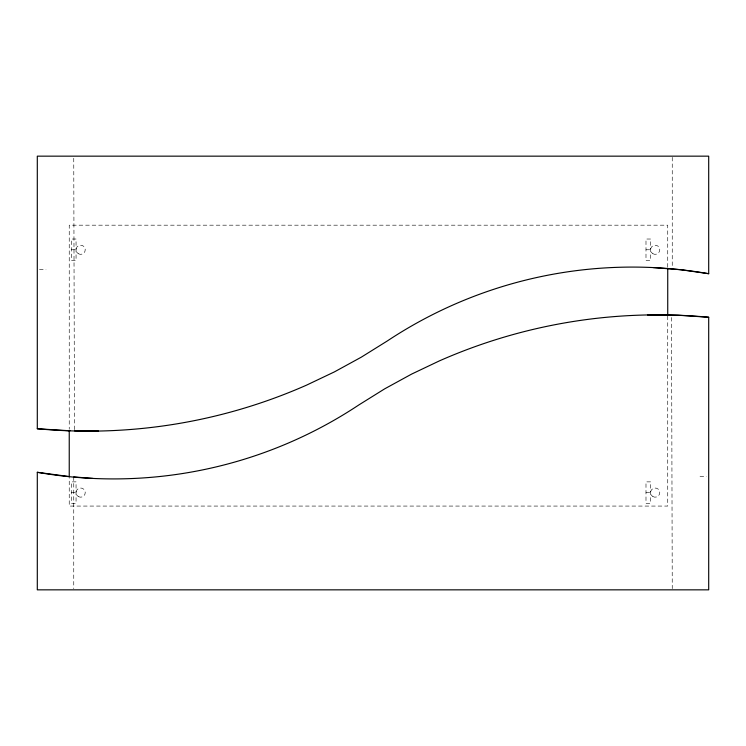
<?xml version="1.0" encoding="UTF-8"?>
<svg xmlns="http://www.w3.org/2000/svg" width="746" height="746" viewBox="0 0 746 746"><rect width="100%" height="100%" fill="white"/><g stroke="black" fill="none" stroke-linecap="round" stroke-linejoin="round"><path stroke-width="0.56" stroke-dasharray="3.73 2.8" d="M71.457 249.761L76.055 249.761M645.989 249.761L650.587 249.761M71.457 492.593L76.055 492.593M645.989 492.593L650.587 492.593M39.473 269.241L46 269.754M700 476.246L706.527 476.759M671.54 317.498L672.249 588.678M74.469 429.668L73.751 157.322M672.249 157.322L672.249 269.073M667.735 267.133L667.735 225.18L69.238 225.18L69.238 429.146M667.735 316.09L667.735 506.068L69.238 506.068L69.238 478.102M73.751 476.927L73.751 588.678M76.055 239.028L71.457 239.028L71.457 260.485L76.055 260.485L76.055 239.028M650.587 239.028L645.989 239.028L645.989 260.485L650.587 260.485L650.587 239.028M76.055 481.869L71.457 481.869L71.457 503.317L76.055 503.317L76.055 481.869M650.587 481.869L645.989 481.869L645.989 503.317L650.587 503.317L650.587 481.869M78.358 253.733A4.597 4.597 0 0 0 85.249 249.761A4.597 4.597 0 0 0 78.358 245.779A4.597 4.597 0 0 0 78.358 253.733M78.358 496.575A4.597 4.597 0 0 0 85.249 492.593A4.597 4.597 0 0 0 78.358 488.611A4.597 4.597 0 0 0 78.358 496.575M652.89 496.575A4.597 4.597 0 0 0 659.781 492.593A4.597 4.597 0 0 0 652.89 488.611A4.597 4.597 0 0 0 652.89 496.575M652.89 253.733A4.597 4.597 0 0 0 659.781 249.761A4.597 4.597 0 0 0 652.89 245.779A4.597 4.597 0 0 0 652.89 253.733"/><path stroke-width="1.12" d="M647.463 314.952L678.114 315.232L708.7 317.255L708.7 589.844L37.3 589.844L37.3 472.293A443.348 443.348 0 0 0 358.733 405.013L384.74 388.806L411.624 374.091L439.31 360.924A540.934 540.934 0 0 1 708.7 317.255M70.077 430.787L37.3 428.745L37.3 156.156L708.7 156.156L708.7 273.707A443.348 443.348 0 0 0 387.267 340.987L361.26 357.194L334.376 371.909L306.69 385.076A540.934 540.934 0 0 1 37.3 428.745M74.479 430.824L98.537 431.048M653.011 267.562L680.949 269.754L708.7 273.707M69.397 476.582L37.3 472.293M73.751 476.927L92.989 478.438M667.735 268.299L667.735 314.924M69.238 430.311L69.238 476.936"/></g></svg>
